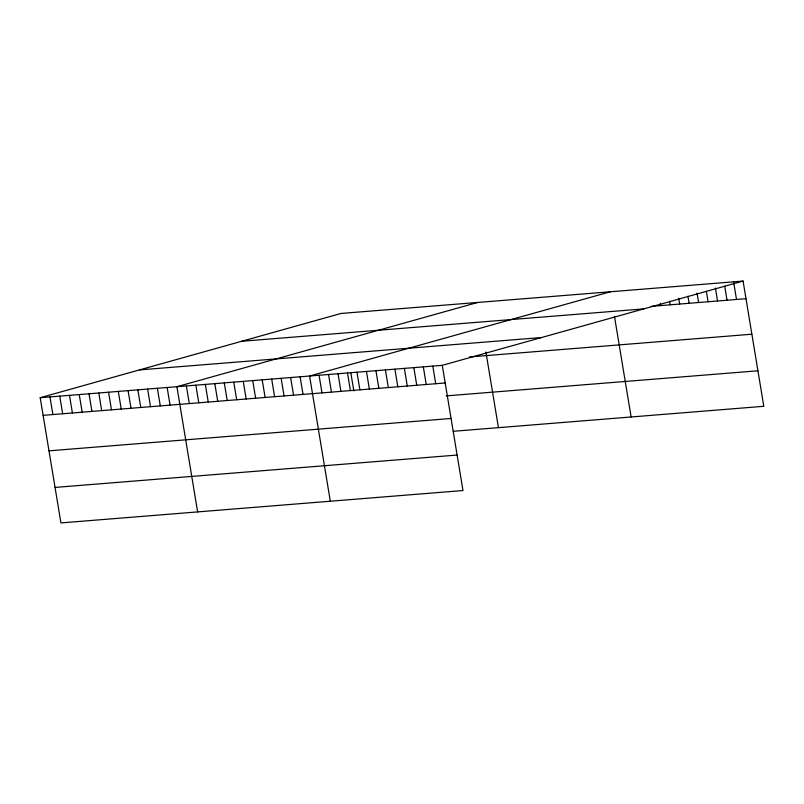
<?xml version="1.0" encoding="UTF-8"?>
<svg xmlns="http://www.w3.org/2000/svg" width="804" height="804" viewBox="0 0 804 804"><rect width="100%" height="100%" fill="white"/><g stroke="black" fill="none" stroke-linecap="round" stroke-linejoin="round"><path stroke-width="1.21" d="M743.077 281.078L442.27 365.338L462.993 490.54L60.923 522.922L40.2 397.709L341.007 313.459L743.077 281.078L763.8 406.291L453.275 431.296M477.707 302.445L176.9 386.704L197.633 511.917M610.387 291.762L309.58 376.021L330.313 501.234M651.22 306.344L745.991 298.706M241.743 341.258L643.803 308.887M139.464 369.91L541.534 337.529M469.415 356.956L751.871 334.213M40.2 397.709L442.27 365.338M43.114 415.346L445.185 382.965M446.18 395.89L757.921 370.785M48.994 450.843L451.064 418.472M55.054 487.425L457.114 455.044M733.6 281.842L736.514 299.47M724.705 286.134L727.037 300.234M715.419 288.073L717.56 300.997M706.334 291.189L708.083 301.761M697.048 293.118L698.606 302.525M687.963 296.234L689.128 303.289M678.676 298.173L679.651 304.053M669.591 301.289L670.174 304.816M660.305 303.229L660.697 305.58M614.487 316.495L631.12 416.974M485.917 352.031L498.44 427.658M432.793 366.101L435.708 383.729M423.316 366.865L426.231 384.493M413.839 367.629L416.753 385.257M404.362 368.393L407.276 386.02M394.885 369.157L397.799 386.784M385.407 369.92L388.322 387.548M375.93 370.684L378.845 388.312M366.453 371.438L369.368 389.076M356.976 372.202L359.89 389.839M350.805 372.684L353.84 390.975M347.499 372.966L350.413 390.603M338.022 373.729L340.936 391.367M328.545 374.493L331.459 392.131M319.067 375.257L321.982 392.895M300.103 376.785L303.028 394.412M290.626 377.548L293.55 395.176M281.149 378.312L284.073 395.94M271.672 379.076L274.596 396.704M262.194 379.84L265.119 397.467M252.717 380.604L255.642 398.231M243.24 381.367L246.165 398.995M233.763 382.131L236.688 399.759M224.286 382.885L227.21 400.523M214.809 383.649L217.733 401.286M205.332 384.412L208.256 402.05M195.854 385.176L198.779 402.814M186.377 385.94L189.302 403.578M167.142 387.488L170.056 405.126M157.373 388.282L160.297 405.909M147.614 389.066L150.529 406.693M137.846 389.85L140.76 407.477M128.077 390.633L131.002 408.271M118.319 391.427L121.233 409.055M108.55 392.211L111.475 409.839M98.791 392.995L101.706 410.623M89.023 393.779L91.937 411.417M79.254 394.573L82.179 412.201M69.496 395.357L72.41 412.985M59.727 396.141L62.652 413.769M49.969 396.925L52.883 414.562"/></g></svg>
